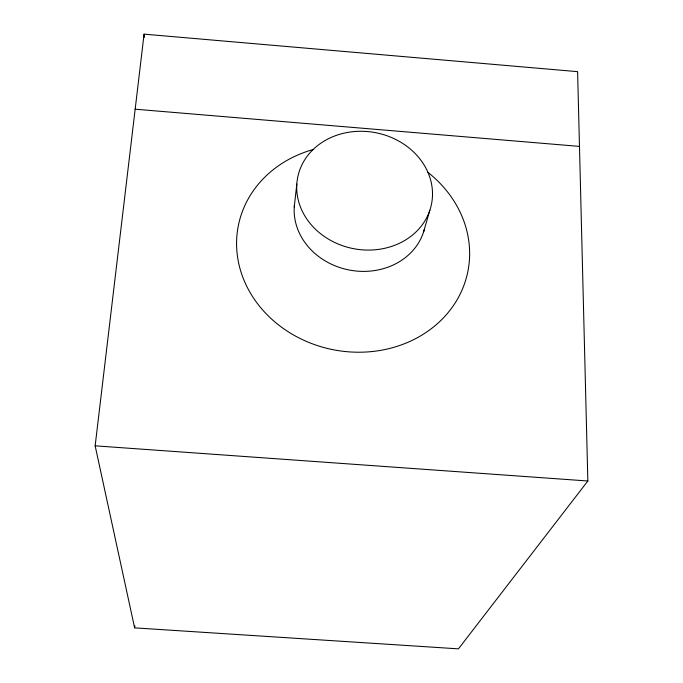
<?xml version="1.0" encoding="UTF-8"?>
<svg xmlns="http://www.w3.org/2000/svg" width="683" height="683" viewBox="0 0 683 683"><rect width="100%" height="100%" fill="white"/><g stroke="black" fill="none" stroke-linecap="round" stroke-linejoin="round"><path stroke-width="1.02" d="M134.628 627.865L95.15 445.828L144.079 34.15L577.605 71.655L587.85 480.994L458.438 648.85L134.628 627.865L134.841 625.748M294.262 206.94L296.806 184.043M423.443 232.408L429.846 210.287A68.232 59.037 11.2 0 0 348.27 132.314A68.232 59.037 11.2 0 0 315.683 229.445A68.232 59.037 11.2 0 0 429.846 210.287M95.15 445.828L587.85 480.994M135.157 109.195L579.474 146.401M144.079 34.15L144.301 37.343M427.959 172.398A117.032 103.124 11.2 0 1 427.917 331.17A117.032 103.124 11.2 0 1 252.036 295.739A117.032 103.124 11.2 0 1 313.676 149.381M424.57 228.549A66.251 57.748 11.2 0 1 350.097 270.178A66.251 57.748 11.2 0 1 294.433 204.934"/></g></svg>
